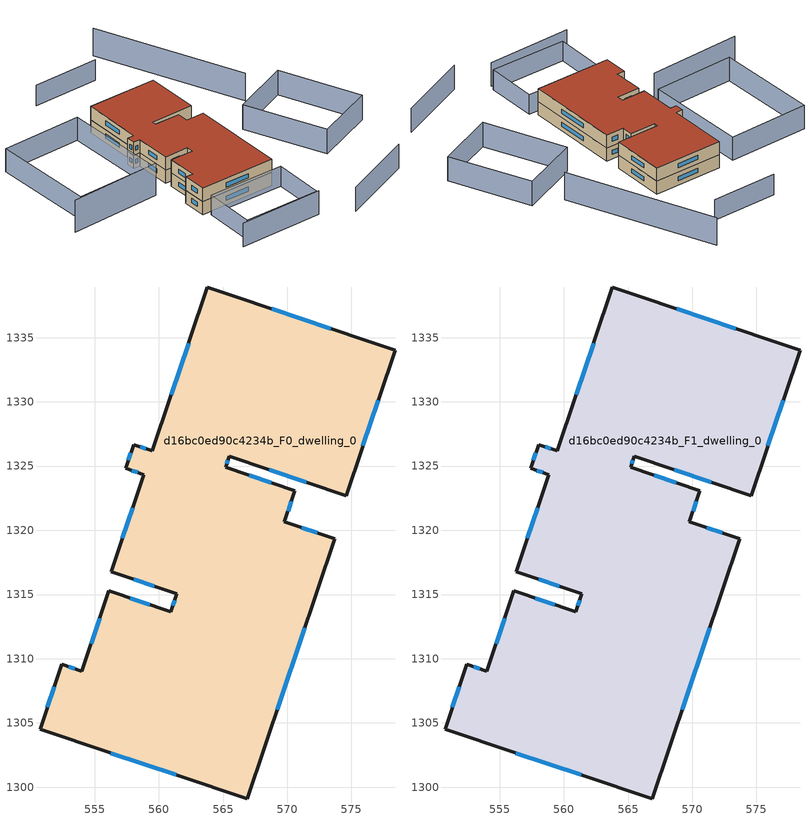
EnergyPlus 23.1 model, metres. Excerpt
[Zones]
d16bc0ed90c4234b_F0_dwelling_0
 floor ground (EU_floor_Construction): 578.39,1334.02 574.59,1322.69 565.48,1325.75 565.2,1324.9 570.6,1323.08 569.79,1320.66 573.69,1319.35 566.88,1299.09 550.75,1304.51 552.44,1309.55 554.01,1309.03 556.11,1315.28 560.94,1313.65 561.41,1315.05 556.29,1316.77 558.84,1324.34 557.41,1324.82 558.04,1326.67 559.5,1326.18 563.79,1338.93 z0
 wall outside (EU_wall_Construction): 557.41,1324.82 558.84,1324.34 556.29,1316.77 561.41,1315.05 560.94,1313.65 556.11,1315.28 554.01,1309.03 552.44,1309.55 550.75,1304.51 566.88,1299.09 573.69,1319.35 569.79,1320.66 570.6,1323.08 565.2,1324.9 565.48,1325.75 574.59,1322.69 578.39,1334.02 563.79,1338.93 559.5,1326.18 558.04,1326.67 557.41,1324.82 z0:3
 window (EU_Window_Construction): 557.9,1324.66 558.35,1324.51 / 557.82,1326.04 557.63,1325.45 / 559,1326.34 558.54,1326.5 / 562.32,1334.56 560.97,1330.54 / 573.39,1335.7 568.79,1337.25 / 575.89,1326.57 577.09,1330.14 / 568.6,1324.7 571.47,1323.74 / 565.29,1325.19 565.38,1325.46 / 568.75,1323.7 567.05,1324.27 / 570.07,1321.49 570.32,1322.25 / 572.35,1319.8 571.12,1320.21 / 569.21,1306.03 571.36,1312.42 / 556.27,1302.66 561.36,1300.95 / 551.86,1307.83 551.33,1306.24 / 553.47,1309.21 552.98,1309.37 / 555.39,1313.14 554.73,1311.17 / 559.29,1314.21 557.76,1314.72 / 561.25,1314.57 561.1,1314.13 / 558.05,1316.18 559.66,1315.64 / 557.97,1321.75 557.16,1319.36 z1.03:1.97
d16bc0ed90c4234b_F1_dwelling_0
 floor to d16bc0ed90c4234b_F0_dwelling_0 (EU_floor_Construction): 578.39,1334.02 574.58,1322.69 565.48,1325.75 565.2,1324.9 570.6,1323.08 569.79,1320.66 573.69,1319.35 566.88,1299.09 550.75,1304.51 552.44,1309.55 554.01,1309.03 556.11,1315.28 560.94,1313.65 561.41,1315.05 556.29,1316.77 558.84,1324.34 557.41,1324.82 558.04,1326.67 559.5,1326.18 563.79,1338.93 z3
 wall outside (EU_wall_Construction): 557.41,1324.82 558.84,1324.34 556.29,1316.77 561.41,1315.05 560.94,1313.65 556.11,1315.28 554.01,1309.03 552.44,1309.55 550.75,1304.51 566.88,1299.09 573.69,1319.35 569.79,1320.66 570.6,1323.08 565.2,1324.9 565.48,1325.75 574.59,1322.69 578.39,1334.02 563.79,1338.93 559.5,1326.18 558.04,1326.67 557.41,1324.82 z3:6
 window (EU_Window_Construction): 557.9,1324.66 558.35,1324.51 / 557.82,1326.04 557.63,1325.45 / 559,1326.34 558.54,1326.5 / 562.32,1334.56 560.97,1330.54 / 573.39,1335.7 568.79,1337.25 / 575.89,1326.57 577.09,1330.14 / 568.6,1324.7 571.47,1323.74 / 565.29,1325.19 565.38,1325.46 / 568.75,1323.7 567.05,1324.27 / 570.07,1321.49 570.32,1322.25 / 572.35,1319.8 571.12,1320.21 / 569.21,1306.03 571.36,1312.42 / 556.27,1302.66 561.36,1300.95 / 551.86,1307.83 551.33,1306.24 / 553.47,1309.21 552.98,1309.37 / 555.39,1313.14 554.73,1311.17 / 559.29,1314.21 557.76,1314.72 / 561.25,1314.57 561.1,1314.13 / 558.05,1316.18 559.66,1315.64 / 557.97,1321.75 557.16,1319.36 z4.03:4.97
 roof outside (EU_roof_Construction): 566.88,1299.09 573.69,1319.35 569.79,1320.66 570.6,1323.08 565.2,1324.9 565.48,1325.75 574.59,1322.69 578.39,1334.02 563.79,1338.93 559.5,1326.18 558.04,1326.67 557.41,1324.82 558.84,1324.34 556.29,1316.77 561.41,1315.05 560.94,1313.65 556.11,1315.28 554.01,1309.03 552.44,1309.55 550.75,1304.51 z6
shading: 567.98,1280.39 585.62,1281.88 z0:5.5; 545.22,1291.56 563.18,1285.76 z0:5.4; 551.59,1303.12 567.68,1297.49 / 567.68,1297.49 563.93,1286.77 / 563.93,1286.77 547.84,1292.4 / 547.84,1292.4 551.59,1303.12 z0:4.5; 531.91,1321.75 551.64,1316.04 z0:7.3; 595.02,1316.11 596.47,1297.49 / 596.47,1297.49 582.4,1296.39 / 582.4,1296.39 580.95,1315.01 / 580.95,1315.01 595.02,1316.11 z0:5.6; 536.19,1323.29 542.87,1344.92 / 542.87,1344.92 560.04,1339.62 / 560.04,1339.62 553.36,1317.99 / 553.36,1317.99 536.19,1323.29 z0:5.3; 589.78,1320.11 587.47,1353.77 z0:6.3; 580.11,1348.54 566.13,1353.1 z0:4.7
[Building]
EU S2 Campaign: North Axis=0; Terrain=City; Solar Distribution=FullExterior
[Site:Location]
Cape.Town.Intl.AP: Latitude=-33.965; Longitude=18.602; Time Zone=2; Elevation=46
[SizingPeriod:WeatherFileDays]
AnnualSizingPeriod: Begin Month=1; Begin Day of Month=1; End Month=12; End Day of Month=31; Day of Week for Start Day=Monday; Use Weather File Daylight Saving Period=No; Use Weather File Rain and Snow Indicators=No
[MATERIAL]
EU_InternalMass_Material: Roughness=MediumRough; Thickness=0.1; Conductivity=1; Density=1800; Specific Heat=900; Thermal Absorptance=0.9; Solar Absorptance=0.7; Visible Absorptance=0.7
[MATERIAL:NOMASS] Roughness=MediumRough; Thermal Absorptance=0.9; Solar Absorptance=0.7; Visible Absorptance=0.7
Name | Thermal Resistance
EU_wall_NoMass | 0.493876
EU_roof_NoMass | 0.449382
EU_floor_NoMass | 1.25
[WINDOWMATERIAL:SIMPLEGLAZINGSYSTEM]
EU_Window_SimpleGlazing: UFactor=4.4; Solar Heat Gain Coefficient=0.85; Visible Transmittance=0.85
[CONSTRUCTION]
EU_wall_Construction: EU_wall_NoMass
EU_roof_Construction: EU_roof_NoMass
EU_floor_Construction: EU_floor_NoMass
EU_Window_Construction: EU_Window_SimpleGlazing
EU_InternalMass_Construction: EU_InternalMass_Material
[ZONE] Type=1; Multiplier=1; Ceiling Height=autocalculate; Volume=1661.75; Floor Area=autocalculate; Part of Total Floor Area=Yes
d16bc0ed90c4234b_F0_dwelling_0; d16bc0ed90c4234b_F1_dwelling_0
[INTERNALMASS] Construction=EU_InternalMass_Construction; Surface Area=553.917
Name | Zone or ZoneList
d16bc0ed90c4234b_F0_dwelling_0_EU_InternalMass | d16bc0ed90c4234b_F0_dwelling_0
d16bc0ed90c4234b_F1_dwelling_0_EU_InternalMass | d16bc0ed90c4234b_F1_dwelling_0
[OTHEREQUIPMENT] Fuel Type=Electricity; Design Level Calculation Method=Watts/Area; Power per Zone Floor Area=1; Fraction Latent=0; Fraction Radiant=0; Fraction Lost=0; Carbon Dioxide Generation Rate=0; EndUse Subcategory=EU_Step8_InternalGains
Name | Zone or ZoneList or Space or SpaceList | Schedule
EU_Step8_InternalGain_d16bc0ed90c4234b_F0_dwelling_0_f000 | d16bc0ed90c4234b_F0_dwelling_0 | EU_Step8_GainSchedule_d16bc0ed90c4234b_F0_dwelling_0_f000
EU_Step8_InternalGain_d16bc0ed90c4234b_F1_dwelling_0_f000 | d16bc0ed90c4234b_F1_dwelling_0 | EU_Step8_GainSchedule_d16bc0ed90c4234b_F1_dwelling_0_f000
[ZONEVENTILATION:DESIGNFLOWRATE] Schedule=EU_AlwaysOn; Design Flow Rate Calculation Method=AirChanges/Hour; Air Changes per Hour=0.64; Ventilation Type=Natural; Fan Pressure Rise=0; Fan Total Efficiency=1; Constant Term Coefficient=1; Temperature Term Coefficient=0; Velocity Term Coefficient=0; Velocity Squared Term Coefficient=0; Minimum Indoor Temperature=-100; Maximum Indoor Temperature=100; Delta Temperature=-100; Minimum Outdoor Temperature=-100; Maximum Outdoor Temperature=100; Maximum Wind Speed=40
Name | Zone or ZoneList or Space or SpaceList
EU_ConstantAir_d16bc0ed90c4234b_F0_dwelling_0 | d16bc0ed90c4234b_F0_dwelling_0
EU_ConstantAir_d16bc0ed90c4234b_F1_dwelling_0 | d16bc0ed90c4234b_F1_dwelling_0
[HVACTEMPLATE:THERMOSTAT] Constant Heating Setpoint=20; Constant Cooling Setpoint=50
EU_HeatOnly_d16bc0ed90c4234b_F0_dwelling_0; EU_HeatOnly_d16bc0ed90c4234b_F1_dwelling_0
[HVACTEMPLATE:ZONE:IDEALLOADSAIRSYSTEM] System Availability Schedule=EU_AlwaysOn; Maximum Heating Supply Air Temperature=50; Minimum Cooling Supply Air Temperature=13; Maximum Heating Supply Air Humidity Ratio=0.0156; Minimum Cooling Supply Air Humidity Ratio=0.0077; Heating Limit=NoLimit; Cooling Limit=NoLimit; Heating Availability Schedule=EU_AlwaysOn; Cooling Availability Schedule=EU_CoolingOff; Dehumidification Control Type=ConstantSensibleHeatRatio; Cooling Sensible Heat Ratio=0.7; Dehumidification Setpoint=60; Humidification Control Type=None; Humidification Setpoint=30; Outdoor Air Method=None; Outdoor Air Flow Rate per Person=0.00944; Outdoor Air Flow Rate per Zone Floor Area=0; Outdoor Air Flow Rate per Zone=0; Demand Controlled Ventilation Type=None; Outdoor Air Economizer Type=NoEconomizer; Heat Recovery Type=None; Sensible Heat Recovery Effectiveness=0.7; Latent Heat Recovery Effectiveness=0.65
Name | Template Thermostat
d16bc0ed90c4234b_F0_dwelling_0 | EU_HeatOnly_d16bc0ed90c4234b_F0_dwelling_0
d16bc0ed90c4234b_F1_dwelling_0 | EU_HeatOnly_d16bc0ed90c4234b_F1_dwelling_0
[SIZING:ZONE] Zone Cooling Design Supply Air Temperature Input Method=SupplyAirTemperature; Zone Cooling Design Supply Air Temperature=13; Zone Heating Design Supply Air Temperature Input Method=SupplyAirTemperature; Zone Heating Design Supply Air Temperature=50; Zone Cooling Design Supply Air Humidity Ratio=0.008; Zone Heating Design Supply Air Humidity Ratio=0.008; Cooling Design Air Flow Method=DesignDay; Cooling Design Air Flow Rate=0; Cooling Minimum Air Flow per Zone Floor Area=0.000762; Cooling Minimum Air Flow=0; Cooling Minimum Air Flow Fraction=0.2; Heating Design Air Flow Method=DesignDay; Heating Design Air Flow Rate=0; Heating Maximum Air Flow per Zone Floor Area=0.002032; Heating Maximum Air Flow=0.141576; Heating Maximum Air Flow Fraction=0.3; Account for Dedicated Outdoor Air System=No; Dedicated Outdoor Air System Control Strategy=NeutralSupplyAir; Dedicated Outdoor Air Low Setpoint Temperature for Design=autosize; Dedicated Outdoor Air High Setpoint Temperature for Design=autosize; Zone Load Sizing Method=Sensible Load Only No Latent Load; Zone Latent Cooling Design Supply Air Humidity Ratio Input Method=HumidityRatioDifference; Zone Cooling Design Supply Air Humidity Ratio Difference=0.005; Zone Latent Heating Design Supply Air Humidity Ratio Input Method=HumidityRatioDifference; Zone Humidification Design Supply Air Humidity Ratio Difference=0.005
d16bc0ed90c4234b_F0_dwelling_0; d16bc0ed90c4234b_F1_dwelling_0
[SCHEDULE:CONSTANT]
Name | Hourly Value
EU_AlwaysOn | 1
EU_CoolingOff | 0
[SCHEDULE:FILE] Column Number=1; Rows to Skip at Top=0; Number of Hours of Data=8760; Column Separator=Comma; Interpolate to Timestep=No; Minutes per Item=60; Adjust Schedule for Daylight Savings=Yes
Name | File
EU_Step8_GainSchedule_d16bc0ed90c4234b_F0_dwelling_0_f000 | ../../schedules/d16bc0ed90c4234b/d16bc0ed90c4234b_F0_dwelling_0_f000_gain.csv
EU_Step8_GainSchedule_d16bc0ed90c4234b_F1_dwelling_0_f000 | ../../schedules/d16bc0ed90c4234b/d16bc0ed90c4234b_F1_dwelling_0_f000_gain.csv
